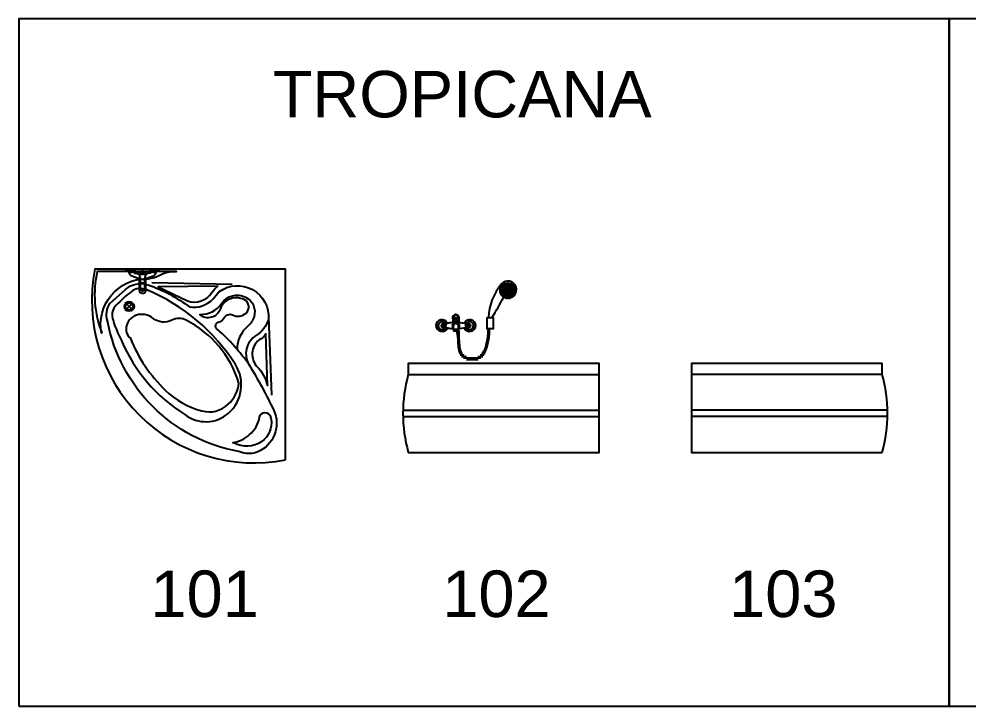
# Model space of a CAD drawing. Header units: inches. Extents: x 242965 to 445791, y 236206 to 423703.
# Drawn here: x 371226 to 377195, y 268246 to 272566 of the extents above; entities that cross this region are included whole.
import ezdxf

# ---------------------------------------------------------------- set-up
doc = ezdxf.new("R2010")
doc.units = ezdxf.units.IN
doc.header["$MEASUREMENT"] = 0
doc.layers.add('2', color=181, linetype='Continuous', lineweight=20)
doc.layers.add('HATCH', color=8, linetype='Continuous')
doc.layers.add('wc', color=144, linetype='Continuous')
doc.styles.add('Vni-Helve', font='')
doc.styles.get('Vni-Helve').set_extended_font_data('VNI-Helve')

# ---------------------------------------------------------------- blocks, each defined once
blk = doc.blocks.new('103')
at = {"layer": 'HATCH', "linetype": 'Continuous'}
blk.add_lwpolyline([(1200, 0), (1200, 0, 0.13519), (1200, 490), (1200, 490), (1200, 560), (0, 560), (0, 0)], format="xyb", close=True, dxfattribs=at)
at = {"layer": 'wc', "color": 7}
blk.add_lwpolyline([(1200, 0), (1200, 0, 0.13519), (1200, 490), (1200, 490), (1200, 560), (0, 560), (0, 0)], format="xyb", close=True, dxfattribs=at)
blk.add_lwpolyline([(1200, 490), (0, 490)], dxfattribs=at)
at = {"layer": 'wc', "color": 8}
for points in [[(1233.1, 265), (0, 265)], [(1233.1, 225), (0, 225)]]:
    blk.add_lwpolyline(points, dxfattribs=at)
at = {"layer": 'wc', "color": 7}
blk.add_lwpolyline([(1200, 0), (1200, 0)], close=True, dxfattribs=at)
blk = doc.blocks.new('102')
at = {"layer": 'HATCH', "linetype": 'Continuous'}
blk.add_lwpolyline([(-1200, 0), (0, 0), (0, 560), (-1200, 560), (-1200, 490), (-1200, 490, 0.13519), (-1200, 0)], format="xyb", close=True, dxfattribs=at)
at = {"layer": 'wc'}
for points in [[(-534.1, 987.4, 1.015899), (-613.4, 1059.3), (-613.4, 1059.3, 0.160828), (-696.3, 848.2)], [(-672.6, 848.2, 0.014288), (-599.6, 975.8)], [(-919.5, 840.5), (-919.5, 852.3, -0.469692), (-910.4, 859.8)], [(-914.2, 852), (-908.6, 861), (-908.6, 861, -0.25792), (-903.7, 863.7), (-903.7, 863.7), (-896.6, 863.7), (-896.6, 863.7, -0.250973), (-891.8, 861.1), (-891.8, 861.1), (-885, 851)], [(-912.1, 855.5), (-908.7, 864.5), (-908.7, 864.5, -0.314088), (-903.3, 868.3), (-903.3, 868.3), (-900, 868.3), (-896.7, 868.3), (-896.7, 868.3, -0.314088), (-891.3, 864.5), (-891.3, 864.5), (-887.9, 855.5)], [(-880.5, 840.5), (-880.5, 852.3, 0.469692), (-889.6, 859.8)], [(-967, 812.4, 2.945556), (-966.9, 782.6)], [(-919.5, 817.3), (-982.7, 810.8), (-982.7, 810.8, 0.699185), (-984, 784.5), (-984, 784.5), (-916.9, 777.3)], [(-881.3, 817.3), (-919.5, 817.3), (-981, 805.3), (-981, 805.3, 0.699185), (-981.8, 789.8), (-981.8, 789.8), (-919.5, 777.6)], [(-964.4, 808.3, 0.002708), (-964.6, 808.5)], [(-964.6, 786.4, 0.003512), (-964.4, 786.7)], [(-916.9, 792.9, 0.465793), (-923.6, 801.4), (-923.6, 801.4, -0.516536), (-876.8, 801.4), (-876.8, 801.4, 0.465793), (-883.5, 792.9)], [(-892.6, 830.2, 0.374433), (-900.4, 835.1), (-900.4, 835.1, 0.374433), (-908.2, 830.2)], [(-883.5, 777.2), (-819.1, 789.8), (-819.1, 789.8, 0.699185), (-819.9, 805.3), (-819.9, 805.3), (-881.3, 817.3), (-818.1, 810.8), (-818.1, 810.8, -0.699185), (-816.8, 784.5), (-816.8, 784.5), (-881.3, 777.6)], [(-835.9, 808.5, 0.001835), (-836, 808.3)], [(-836, 786.7, 0.002638), (-835.9, 786.5)], [(-833.5, 782.7, 2.955942), (-833.4, 812.4)]]:
    blk.add_lwpolyline(points, format="xyb", dxfattribs=at)
at = {"layer": 'wc', "color": 250}
for points in [[(-622, 1019.4), (-621.5, 1019.4)], [(-621.5, 1019.4), (-619.7, 1022.6)], [(-619.7, 1016.1), (-621.5, 1019.4)], [(-621.5, 1012.9), (-619.7, 1016.1)], [(-619.7, 1022.6), (-621.3, 1025.4)], [(-621, 1026.7), (-619.7, 1029.1)], [(-619.7, 1029.1), (-620.2, 1030.1)], [(-619.7, 1029.1), (-615.9, 1029.1)], [(-619.7, 1022.6), (-615.9, 1022.6)], [(-619.7, 1016.1), (-615.9, 1016.1)], [(-618.3, 1035.6), (-615.9, 1035.6)], [(-615.9, 1035.6), (-614, 1038.8)], [(-614, 1032.3), (-615.9, 1035.6)], [(-615.9, 1029.1), (-614, 1032.3)], [(-614, 1025.8), (-615.9, 1029.1)], [(-615.9, 1022.6), (-614, 1025.8)], [(-614, 1019.4), (-615.9, 1022.6)], [(-615.9, 1016.1), (-614, 1019.4)], [(-614, 1012.9), (-615.9, 1016.1)], [(-614, 1038.8), (-615.4, 1041.3)], [(-614, 1038.8), (-610.3, 1038.8)], [(-614, 1032.3), (-610.3, 1032.3)], [(-614, 1025.8), (-610.3, 1025.8)], [(-614, 1019.4), (-610.3, 1019.4)], [(-612.8, 1045.3), (-610.3, 1045.3)], [(-610.3, 1045.3), (-608.4, 1048.6)], [(-608.4, 1042.1), (-610.3, 1045.3)], [(-610.3, 1038.8), (-608.4, 1042.1)], [(-608.4, 1035.6), (-610.3, 1038.8)], [(-610.3, 1032.3), (-608.4, 1035.6)], [(-608.4, 1029.1), (-610.3, 1032.3)], [(-610.3, 1025.8), (-608.4, 1029.1)], [(-608.4, 1022.6), (-610.3, 1025.8)], [(-610.3, 1019.4), (-608.4, 1022.6)], [(-608.4, 1016.1), (-610.3, 1019.4)], [(-610.3, 1012.9), (-608.4, 1016.1)], [(-608.4, 1048.6), (-609.1, 1049.8)], [(-608.4, 1048.6), (-604.7, 1048.6)], [(-608.4, 1042.1), (-604.7, 1042.1)], [(-608.4, 1035.6), (-604.7, 1035.6)], [(-608.4, 1029.1), (-606.1, 1029.1)], [(-608.4, 1022.6), (-607.9, 1022.6)], [(-608.4, 1016.1), (-608.4, 1016.1)], [(-608.3, 1018.7), (-606.5, 1018.7)], [(-607.3, 1025.2), (-606.5, 1025.2)], [(-606.5, 1025.2), (-604.6, 1028.5)], [(-604.6, 1022), (-606.5, 1025.2)], [(-606.5, 1018.7), (-604.6, 1022)], [(-604.6, 1015.5), (-606.5, 1018.7)], [(-606.5, 1012.2), (-604.6, 1015.5)], [(-604.6, 1028.5), (-605.7, 1030.2)], [(-604.7, 1048.6), (-602.8, 1051.8)], [(-602.8, 1045.3), (-604.7, 1048.6)], [(-604.7, 1042.1), (-602.8, 1045.3)], [(-602.8, 1038.8), (-604.7, 1042.1)], [(-604.7, 1035.6), (-602.8, 1038.8)], [(-603.8, 1034.1), (-604.7, 1035.6)], [(-604.6, 1028.5), (-600.9, 1028.5)], [(-604.6, 1022), (-600.9, 1022)], [(-604.6, 1015.5), (-600.9, 1015.5)], [(-602.8, 1051.8), (-604.3, 1054.4)], [(-603.2, 1035), (-600.9, 1035)], [(-602.8, 1051.8), (-599, 1051.8)], [(-602.8, 1045.3), (-599, 1045.3)], [(-602.8, 1038.8), (-600.5, 1038.8)], [(-600.9, 1035), (-599, 1038.2)], [(-599, 1031.7), (-600.9, 1035)], [(-600.9, 1028.5), (-599, 1031.7)], [(-599, 1025.2), (-600.9, 1028.5)], [(-600.9, 1022), (-599, 1025.2)], [(-599, 1018.7), (-600.9, 1022)], [(-600.9, 1015.5), (-599, 1018.7)], [(-599, 1012.2), (-600.9, 1015.5)], [(-599, 1038.2), (-599.8, 1039.6)], [(-597.2, 1055.1), (-599, 1058.2)], [(-599, 1051.8), (-597.2, 1055.1)], [(-597.2, 1048.6), (-599, 1051.8)], [(-599, 1045.3), (-597.2, 1048.6)], [(-597.3, 1042.3), (-599, 1045.3)], [(-599, 1038.2), (-595.3, 1038.2)], [(-599, 1031.7), (-595.3, 1031.7)], [(-599, 1025.2), (-595.3, 1025.2)], [(-599, 1018.7), (-595.3, 1018.7)], [(-597.2, 1055.1), (-593.4, 1055.1)], [(-597.2, 1048.6), (-593.4, 1048.6)], [(-595.3, 1038.2), (-593.4, 1041.5)], [(-593.4, 1035), (-595.3, 1038.2)], [(-595.3, 1031.7), (-593.4, 1035)], [(-593.4, 1028.5), (-595.3, 1031.7)], [(-595.3, 1025.2), (-593.4, 1028.5)], [(-593.4, 1022), (-595.3, 1025.2)], [(-595.3, 1018.7), (-593.4, 1022)], [(-593.4, 1015.5), (-595.3, 1018.7)], [(-595.3, 1012.2), (-593.4, 1015.5)], [(-593.4, 1041.5), (-595, 1044.3)], [(-593.4, 1055.1), (-591.5, 1058.3)], [(-591.5, 1051.8), (-593.4, 1055.1)], [(-593.4, 1048.6), (-591.5, 1051.8)], [(-592.1, 1046.3), (-593.4, 1048.6)], [(-593.4, 1041.5), (-589.6, 1041.5)], [(-593.4, 1035), (-589.6, 1035)], [(-593.4, 1028.5), (-589.6, 1028.5)], [(-593.4, 1022), (-589.6, 1022)], [(-593.4, 1015.5), (-589.6, 1015.5)], [(-591.5, 1058.3), (-593.2, 1061.2)], [(-591.5, 1058.3), (-587.8, 1058.3)], [(-591.5, 1051.8), (-587.8, 1051.8)], [(-589.6, 1041.5), (-587.8, 1044.7)], [(-587.8, 1038.2), (-589.6, 1041.5)], [(-589.6, 1035), (-587.8, 1038.2)], [(-587.8, 1031.7), (-589.6, 1035)], [(-589.6, 1028.5), (-587.8, 1031.7)], [(-587.8, 1025.2), (-589.6, 1028.5)], [(-589.6, 1022), (-587.8, 1025.2)], [(-587.8, 1018.7), (-589.6, 1022)], [(-589.6, 1015.5), (-587.8, 1018.7)], [(-587.8, 1012.2), (-589.6, 1015.5)], [(-587.8, 1044.7), (-589.5, 1047.8)], [(-587.8, 1058.3), (-585.9, 1061.6)], [(-585.9, 1055.1), (-587.8, 1058.3)], [(-587.8, 1051.8), (-585.9, 1055.1)], [(-586.3, 1049.3), (-587.8, 1051.8)], [(-587.8, 1044.7), (-584, 1044.7)], [(-587.8, 1038.2), (-584, 1038.2)], [(-587.8, 1031.7), (-584, 1031.7)], [(-587.8, 1025.2), (-584, 1025.2)], [(-587.8, 1018.7), (-584, 1018.7)], [(-585.9, 1061.6), (-587, 1063.5)], [(-585.9, 1061.6), (-582.2, 1061.6)], [(-585.9, 1055.1), (-582.2, 1055.1)], [(-584, 1044.7), (-582.1, 1048)], [(-582.1, 1041.5), (-584, 1044.7)], [(-584, 1038.2), (-582.1, 1041.5)], [(-582.1, 1035), (-584, 1038.2)], [(-584, 1031.7), (-582.1, 1035)], [(-582.1, 1028.5), (-584, 1031.7)], [(-584, 1025.2), (-582.1, 1028.5)], [(-582.1, 1022), (-584, 1025.2)], [(-584, 1018.7), (-582.1, 1022)], [(-582.1, 1015.5), (-584, 1018.7)], [(-584, 1012.2), (-582.1, 1015.5)], [(-582.1, 1048), (-583.5, 1050.3)], [(-582.2, 1061.6), (-580.3, 1064.8)], [(-580.3, 1058.3), (-582.2, 1061.6)], [(-582.2, 1055.1), (-580.3, 1058.3)], [(-580.3, 1051.8), (-582.2, 1055.1)], [(-582.1, 1048), (-578.4, 1048)], [(-582.1, 1041.5), (-578.4, 1041.5)], [(-582.1, 1035), (-578.4, 1035)], [(-582.1, 1028.5), (-578.4, 1028.5)], [(-582.1, 1022), (-578.4, 1022)], [(-582.1, 1015.5), (-578.4, 1015.5)], [(-580.8, 1050.9), (-580.3, 1051.8)], [(-580.3, 1064.8), (-580.4, 1064.9)], [(-580.3, 1064.8), (-576.5, 1064.8)], [(-580.3, 1058.3), (-576.5, 1058.3)], [(-580.3, 1051.8), (-576.5, 1051.8)], [(-578.4, 1048), (-576.5, 1051.2)], [(-576.5, 1044.7), (-578.4, 1048)], [(-578.4, 1041.5), (-576.5, 1044.7)], [(-576.5, 1038.2), (-578.4, 1041.5)], [(-578.4, 1035), (-576.5, 1038.2)], [(-576.5, 1031.7), (-578.4, 1035)], [(-578.4, 1028.5), (-576.5, 1031.7)], [(-576.5, 1025.2), (-578.4, 1028.5)], [(-578.4, 1022), (-576.5, 1025.2)], [(-576.5, 1018.7), (-578.4, 1022)], [(-578.4, 1015.5), (-576.5, 1018.7)], [(-576.5, 1012.2), (-578.4, 1015.5)], [(-576.5, 1051.2), (-576.7, 1051.6)], [(-576.5, 1064.8), (-576.2, 1065.4)], [(-574.7, 1061.6), (-576.5, 1064.8)], [(-576.5, 1058.3), (-574.7, 1061.6)], [(-574.7, 1055.1), (-576.5, 1058.3)], [(-576.5, 1051.8), (-574.7, 1055.1)], [(-576.4, 1051.6), (-576.5, 1051.8)], [(-576.5, 1051.2), (-572.8, 1051.2)], [(-576.5, 1044.7), (-572.8, 1044.7)], [(-576.5, 1038.2), (-572.8, 1038.2)], [(-576.5, 1031.7), (-572.8, 1031.7)], [(-576.5, 1025.2), (-572.8, 1025.2)], [(-576.5, 1018.7), (-572.8, 1018.7)], [(-574.7, 1061.6), (-570.9, 1061.6)], [(-574.7, 1055.1), (-570.9, 1055.1)], [(-572.8, 1051.2), (-572.5, 1051.7)], [(-570.9, 1048), (-572.8, 1051.2)], [(-572.8, 1044.7), (-570.9, 1048)], [(-570.9, 1041.5), (-572.8, 1044.7)], [(-572.8, 1038.2), (-570.9, 1041.5)], [(-570.9, 1035), (-572.8, 1038.2)], [(-572.8, 1031.7), (-570.9, 1035)], [(-570.9, 1028.5), (-572.8, 1031.7)], [(-572.8, 1025.2), (-570.9, 1028.5)], [(-570.9, 1022), (-572.8, 1025.2)], [(-572.8, 1018.7), (-570.9, 1022)], [(-570.9, 1015.5), (-572.8, 1018.7)], [(-572.8, 1012.2), (-570.9, 1015.5)], [(-570.9, 1061.6), (-569, 1064.8)], [(-569, 1058.3), (-570.9, 1061.6)], [(-570.9, 1055.1), (-569, 1058.3)], [(-569, 1051.8), (-570.9, 1055.1)], [(-570.9, 1048), (-567.1, 1048)], [(-570.9, 1041.5), (-567.1, 1041.5)], [(-570.9, 1035), (-567.1, 1035)], [(-570.9, 1028.5), (-567.1, 1028.5)], [(-570.9, 1022), (-567.1, 1022)], [(-570.9, 1015.5), (-567.1, 1015.5)], [(-569, 1064.8), (-569.3, 1065.3)], [(-569.2, 1051.5), (-569, 1051.8)], [(-569, 1064.8), (-565.7, 1064.8)], [(-569, 1058.3), (-565.3, 1058.3)], [(-569, 1051.8), (-565.3, 1051.8)], [(-567.1, 1048), (-565.5, 1050.8)], [(-565.3, 1044.7), (-567.1, 1048)], [(-567.1, 1041.5), (-565.3, 1044.7)], [(-565.3, 1038.2), (-567.1, 1041.5)], [(-567.1, 1035), (-565.3, 1038.2)], [(-565.3, 1031.7), (-567.1, 1035)], [(-567.1, 1028.5), (-565.3, 1031.7)], [(-565.3, 1025.2), (-567.1, 1028.5)], [(-567.1, 1022), (-565.3, 1025.2)], [(-565.3, 1018.7), (-567.1, 1022)], [(-567.1, 1015.5), (-565.3, 1018.7)], [(-565.3, 1012.2), (-567.1, 1015.5)], [(-565.3, 1058.3), (-563.4, 1061.6)], [(-563.4, 1055.1), (-565.3, 1058.3)], [(-565.3, 1051.8), (-563.4, 1055.1)], [(-564.6, 1050.6), (-565.3, 1051.8)], [(-565.3, 1044.7), (-561.5, 1044.7)], [(-565.3, 1038.2), (-561.5, 1038.2)], [(-565.3, 1031.7), (-561.5, 1031.7)], [(-565.3, 1025.2), (-561.5, 1025.2)], [(-565.3, 1018.7), (-561.5, 1018.7)], [(-563.4, 1061.6), (-565.2, 1064.7)], [(-563.4, 1061.6), (-559.7, 1061.6)], [(-563.4, 1055.1), (-559.7, 1055.1)], [(-561.5, 1044.7), (-559.6, 1048)], [(-559.6, 1041.5), (-561.5, 1044.7)], [(-561.5, 1038.2), (-559.6, 1041.5)], [(-559.6, 1035), (-561.5, 1038.2)], [(-561.5, 1031.7), (-559.6, 1035)], [(-559.6, 1028.5), (-561.5, 1031.7)], [(-561.5, 1025.2), (-559.6, 1028.5)], [(-559.6, 1022), (-561.5, 1025.2)], [(-561.5, 1018.7), (-559.6, 1022)], [(-559.6, 1015.5), (-561.5, 1018.7)], [(-561.5, 1012.2), (-559.6, 1015.5)], [(-559.6, 1048), (-560.4, 1049.2)], [(-559.7, 1061.6), (-558.7, 1063.2)], [(-557.8, 1058.3), (-559.7, 1061.6)], [(-559.7, 1055.1), (-557.8, 1058.3)], [(-557.8, 1051.8), (-559.7, 1055.1)], [(-559.6, 1048), (-557.6, 1048)], [(-559.6, 1041.5), (-555.9, 1041.5)], [(-559.6, 1035), (-555.9, 1035)], [(-559.6, 1028.5), (-555.9, 1028.5)], [(-559.6, 1022), (-555.9, 1022)], [(-559.6, 1015.5), (-555.9, 1015.5)], [(-559.5, 1048.8), (-557.8, 1051.8)], [(-557.8, 1058.3), (-554, 1058.3)], [(-557.8, 1051.8), (-554, 1051.8)], [(-555.9, 1041.5), (-554, 1044.7)], [(-554, 1038.2), (-555.9, 1041.5)], [(-555.9, 1035), (-554, 1038.2)], [(-554, 1031.7), (-555.9, 1035)], [(-555.9, 1028.5), (-554, 1031.7)], [(-554, 1025.2), (-555.9, 1028.5)], [(-555.9, 1022), (-554, 1025.2)], [(-554, 1018.7), (-555.9, 1022)], [(-555.9, 1015.5), (-554, 1018.7)], [(-554, 1012.2), (-555.9, 1015.5)], [(-554, 1044.7), (-555.1, 1046.5)], [(-554, 1058.3), (-552.6, 1060.8)], [(-552.2, 1055.1), (-554, 1058.3)], [(-554, 1051.8), (-552.2, 1055.1)], [(-552.2, 1048.6), (-554, 1051.8)], [(-554, 1044.7), (-552.4, 1044.7)], [(-554, 1038.2), (-550.3, 1038.2)], [(-554, 1031.7), (-550.3, 1031.7)], [(-554, 1025.2), (-550.3, 1025.2)], [(-554, 1018.7), (-550.3, 1018.7)], [(-553.8, 1045.7), (-552.2, 1048.6)], [(-552.2, 1055.1), (-548.4, 1055.1)], [(-552.2, 1048.6), (-548.4, 1048.6)], [(-550.3, 1038.2), (-548.5, 1041.3)], [(-548.4, 1035), (-550.3, 1038.2)], [(-550.3, 1031.7), (-548.4, 1035)], [(-548.4, 1028.5), (-550.3, 1031.7)], [(-550.3, 1025.2), (-548.4, 1028.5)], [(-548.4, 1022), (-550.3, 1025.2)], [(-550.3, 1018.7), (-548.4, 1022)], [(-548.4, 1015.5), (-550.3, 1018.7)], [(-550.3, 1012.2), (-548.4, 1015.5)], [(-549.3, 1042.1), (-548.4, 1042.1)], [(-548.4, 1055.1), (-546.9, 1057.6)], [(-546.5, 1051.8), (-548.4, 1055.1)], [(-548.4, 1048.6), (-546.5, 1051.8)], [(-546.5, 1045.3), (-548.4, 1048.6)], [(-548.4, 1042.1), (-546.5, 1045.3)], [(-547, 1039.7), (-548.4, 1042.1)], [(-548.4, 1035), (-544.6, 1035)], [(-548.4, 1028.5), (-544.6, 1028.5)], [(-548.4, 1022), (-544.6, 1022)], [(-548.4, 1015.5), (-544.6, 1015.5)], [(-546.5, 1051.8), (-542.8, 1051.8)], [(-546.5, 1045.3), (-542.8, 1045.3)], [(-546.3, 1038.8), (-542.8, 1038.8)], [(-544.6, 1035), (-544.1, 1035.9)], [(-542.8, 1031.7), (-544.6, 1035)], [(-544.6, 1028.5), (-542.8, 1031.7)], [(-542.8, 1025.2), (-544.6, 1028.5)], [(-544.6, 1022), (-542.8, 1025.2)], [(-542.8, 1018.7), (-544.6, 1022)], [(-544.6, 1015.5), (-542.8, 1018.7)], [(-542.8, 1012.2), (-544.6, 1015.5)], [(-542.8, 1051.8), (-541.7, 1053.7)], [(-540.9, 1048.6), (-542.8, 1051.8)], [(-542.8, 1045.3), (-540.9, 1048.6)], [(-540.9, 1042.1), (-542.8, 1045.3)], [(-542.8, 1038.8), (-540.9, 1042.1)], [(-540.9, 1035.6), (-542.8, 1038.8)], [(-542.8, 1031.7), (-541.8, 1031.7)], [(-542.8, 1025.2), (-539.5, 1025.2)], [(-542.8, 1018.7), (-539, 1018.7)], [(-542.4, 1033), (-540.9, 1035.6)], [(-540.9, 1048.6), (-537.2, 1048.6)], [(-540.9, 1042.1), (-537.2, 1042.1)], [(-540.9, 1035.6), (-537.2, 1035.6)], [(-540.7, 1029.1), (-537.2, 1029.1)], [(-539, 1018.7), (-538.6, 1019.5)], [(-538.5, 1017.8), (-539, 1018.7)], [(-538.9, 1022.6), (-537.2, 1022.6)], [(-538.5, 1016.1), (-537.2, 1016.1)], [(-537.2, 1048.6), (-536.9, 1049)], [(-535.3, 1045.3), (-537.2, 1048.6)], [(-537.2, 1042.1), (-535.3, 1045.3)], [(-535.3, 1038.8), (-537.2, 1042.1)], [(-537.2, 1035.6), (-535.3, 1038.8)], [(-535.3, 1032.3), (-537.2, 1035.6)], [(-537.2, 1029.1), (-535.3, 1032.3)], [(-535.3, 1025.8), (-537.2, 1029.1)], [(-537.2, 1022.6), (-535.3, 1025.8)], [(-535.3, 1019.4), (-537.2, 1022.6)], [(-537.2, 1016.1), (-535.3, 1019.4)], [(-535.3, 1012.9), (-537.2, 1016.1)], [(-535.3, 1045.3), (-534, 1045.3)], [(-535.3, 1038.8), (-531.5, 1038.8)], [(-535.3, 1032.3), (-531.5, 1032.3)], [(-535.3, 1025.8), (-531.5, 1025.8)], [(-535.3, 1019.4), (-531.5, 1019.4)], [(-531.5, 1038.8), (-530.8, 1040.2)], [(-529.7, 1035.6), (-531.5, 1038.8)], [(-531.5, 1032.3), (-529.7, 1035.6)], [(-529.7, 1029.1), (-531.5, 1032.3)], [(-531.5, 1025.8), (-529.7, 1029.1)], [(-529.7, 1022.6), (-531.5, 1025.8)], [(-531.5, 1019.4), (-529.7, 1022.6)], [(-529.7, 1016.1), (-531.5, 1019.4)], [(-531.5, 1012.9), (-529.7, 1016.1)], [(-529.7, 1035.6), (-528.5, 1035.6)], [(-529.7, 1029.1), (-526.3, 1029.1)], [(-529.7, 1022.6), (-525.9, 1022.6)], [(-529.7, 1016.1), (-525.9, 1016.1)], [(-525.9, 1022.6), (-525.3, 1023.7)], [(-524.9, 1020.9), (-525.9, 1022.6)], [(-525.9, 1016.1), (-524.8, 1018.1)], [(-524.8, 1014.2), (-525.9, 1016.1)], [(-621.9, 1012.9), (-621.5, 1012.9)], [(-619.7, 1009.6), (-621.5, 1012.9)], [(-621.1, 1007.1), (-619.7, 1009.6)], [(-619.7, 1003.1), (-620.5, 1004.6)], [(-620, 1002.6), (-619.7, 1003.1)], [(-619.7, 1009.6), (-615.9, 1009.6)], [(-619.7, 1003.1), (-615.9, 1003.1)], [(-617.7, 996.6), (-615.9, 996.6)], [(-615.9, 1009.6), (-614, 1012.9)], [(-614, 1006.4), (-615.9, 1009.6)], [(-615.9, 1003.1), (-614, 1006.4)], [(-614, 999.9), (-615.9, 1003.1)], [(-615.9, 996.6), (-614, 999.9)], [(-614, 993.4), (-615.9, 996.6)], [(-615.1, 991.6), (-614, 993.4)], [(-614, 1012.9), (-610.3, 1012.9)], [(-614, 1006.4), (-610.3, 1006.4)], [(-614, 999.9), (-610.3, 999.9)], [(-614, 993.4), (-610.3, 993.4)], [(-611.8, 986.9), (-610.3, 986.9)], [(-608.4, 1009.6), (-610.3, 1012.9)], [(-610.3, 1006.4), (-608.4, 1009.6)], [(-608.4, 1003.1), (-610.3, 1006.4)], [(-610.3, 999.9), (-608.4, 1003.1)], [(-608.4, 996.6), (-610.3, 999.9)], [(-610.3, 993.4), (-608.4, 996.6)], [(-608.4, 990.1), (-610.3, 993.4)], [(-610.3, 986.9), (-608.4, 990.1)], [(-608.4, 983.6), (-610.3, 986.9)], [(-608.6, 983.2), (-608.4, 983.6)], [(-608.4, 1009.6), (-607.6, 1009.6)], [(-608.4, 1003.1), (-605.6, 1003.1)], [(-608.4, 996.6), (-604.7, 996.6)], [(-608.4, 990.1), (-604.7, 990.1)], [(-608.4, 983.6), (-604.7, 983.6)], [(-608.1, 1012.2), (-606.5, 1012.2)], [(-606.6, 1005.8), (-606.5, 1005.8)], [(-604.6, 1009), (-606.5, 1012.2)], [(-606.5, 1005.8), (-604.6, 1009)], [(-604.6, 1002.5), (-606.5, 1005.8)], [(-605, 1001.9), (-604.6, 1002.5)], [(-604.7, 996.6), (-603.4, 998.8)], [(-602.8, 993.4), (-604.7, 996.6)], [(-604.7, 990.1), (-602.8, 993.4)], [(-602.8, 986.9), (-604.7, 990.1)], [(-604.7, 983.6), (-602.8, 986.9)], [(-602.8, 980.4), (-604.7, 983.6)], [(-604.6, 1009), (-600.9, 1009)], [(-604.6, 1002.5), (-600.9, 1002.5)], [(-603.7, 978.7), (-602.8, 980.4)], [(-602.8, 993.4), (-599.4, 993.4)], [(-602.8, 986.9), (-599, 986.9)], [(-602.8, 980.4), (-599, 980.4)], [(-601.5, 996), (-600.9, 996)], [(-600.9, 1009), (-599, 1012.2)], [(-599, 1005.8), (-600.9, 1009)], [(-600.9, 1002.5), (-599, 1005.8)], [(-599, 999.3), (-600.9, 1002.5)], [(-600.9, 996), (-599, 999.3)], [(-599.4, 993.4), (-600.9, 996)], [(-599, 1012.2), (-595.3, 1012.2)], [(-599, 1005.8), (-595.3, 1005.8)], [(-599, 999.3), (-595.3, 999.3)], [(-599, 986.9), (-597.2, 990.1)], [(-597.2, 983.6), (-599, 986.9)], [(-599, 980.4), (-597.2, 983.6)], [(-597.2, 977.1), (-599, 980.4)], [(-598.8, 992.8), (-595.3, 992.8)], [(-597.2, 990.1), (-598.5, 992.4)], [(-598.4, 975), (-597.2, 977.1)], [(-597.2, 990.1), (-596, 990.1)], [(-597.2, 983.6), (-593.4, 983.6)], [(-597.2, 977.1), (-593.4, 977.1)], [(-593.4, 1009), (-595.3, 1012.2)], [(-595.3, 1005.8), (-593.4, 1009)], [(-593.4, 1002.5), (-595.3, 1005.8)], [(-595.3, 999.3), (-593.4, 1002.5)], [(-593.4, 996), (-595.3, 999.3)], [(-595.3, 992.8), (-593.4, 996)], [(-593.4, 989.5), (-595.3, 992.8)], [(-594, 988.5), (-593.4, 989.5)], [(-593.4, 1009), (-589.6, 1009)], [(-593.4, 1002.5), (-589.6, 1002.5)], [(-593.4, 996), (-589.6, 996)], [(-593.4, 989.5), (-589.6, 989.5)], [(-593.4, 983.6), (-591.5, 986.9)], [(-591.5, 980.4), (-593.4, 983.6)], [(-593.4, 977.1), (-591.5, 980.4)], [(-591.5, 973.9), (-593.4, 977.1)], [(-592.6, 972.1), (-591.5, 973.9)], [(-591.5, 986.9), (-591.5, 986.9)], [(-591.5, 986.9), (-591.5, 986.9)], [(-591.5, 980.4), (-587.8, 980.4)], [(-591.5, 973.9), (-587.8, 973.9)], [(-589.6, 1009), (-587.8, 1012.2)], [(-587.8, 1005.8), (-589.6, 1009)], [(-589.6, 1002.5), (-587.8, 1005.8)], [(-587.8, 999.3), (-589.6, 1002.5)], [(-589.6, 996), (-587.8, 999.3)], [(-587.8, 992.8), (-589.6, 996)], [(-589.6, 989.5), (-587.8, 992.8)], [(-587.8, 986.3), (-589.6, 989.5)], [(-588.4, 985.2), (-587.8, 986.3)], [(-587.8, 1012.2), (-584, 1012.2)], [(-587.8, 1005.8), (-584, 1005.8)], [(-587.8, 999.3), (-584, 999.3)], [(-587.8, 992.8), (-584, 992.8)], [(-587.8, 986.3), (-584, 986.3)], [(-587.8, 980.4), (-585.9, 983.6)], [(-585.9, 977.1), (-587.8, 980.4)], [(-587.8, 973.9), (-585.9, 977.1)], [(-585.9, 970.6), (-587.8, 973.9)], [(-585.9, 983.6), (-586.3, 984.3)], [(-586.3, 969.9), (-585.9, 970.6)], [(-585.9, 983.6), (-584.5, 983.6)], [(-585.9, 977.1), (-582.2, 977.1)], [(-585.9, 970.6), (-582.2, 970.6)], [(-582.1, 1009), (-584, 1012.2)], [(-584, 1005.8), (-582.1, 1009)], [(-582.1, 1002.5), (-584, 1005.8)], [(-584, 999.3), (-582.1, 1002.5)], [(-582.1, 996), (-584, 999.3)], [(-584, 992.8), (-582.1, 996)], [(-582.1, 989.5), (-584, 992.8)], [(-584, 986.3), (-582.1, 989.5)], [(-582.1, 983), (-584, 986.3)], [(-582.2, 982.9), (-582.1, 983)], [(-582.2, 977.1), (-580.3, 980.4)], [(-580.3, 973.9), (-582.2, 977.1)], [(-582.2, 970.6), (-580.3, 973.9)], [(-581.1, 968.7), (-582.2, 970.6)], [(-582.1, 1009), (-578.4, 1009)], [(-582.1, 1002.5), (-578.4, 1002.5)], [(-582.1, 996), (-578.4, 996)], [(-582.1, 989.5), (-578.4, 989.5)], [(-582.1, 983), (-578.4, 983)], [(-580.3, 980.4), (-581.7, 982.8)], [(-580.3, 980.4), (-576.5, 980.4)], [(-580.3, 973.9), (-576.5, 973.9)], [(-578.4, 1009), (-576.5, 1012.2)], [(-576.5, 1005.8), (-578.4, 1009)], [(-578.4, 1002.5), (-576.5, 1005.8)], [(-576.5, 999.3), (-578.4, 1002.5)], [(-578.4, 996), (-576.5, 999.3)], [(-576.5, 992.8), (-578.4, 996)], [(-578.4, 989.5), (-576.5, 992.8)], [(-576.5, 986.3), (-578.4, 989.5)], [(-578.4, 983), (-576.5, 986.3)], [(-577.9, 982.1), (-578.4, 983)], [(-576.5, 1012.2), (-572.8, 1012.2)], [(-576.5, 1005.8), (-572.8, 1005.8)], [(-576.5, 999.3), (-572.8, 999.3)], [(-576.5, 992.8), (-572.8, 992.8)], [(-576.5, 986.3), (-572.8, 986.3)], [(-576.5, 980.4), (-575.7, 981.9)], [(-574.7, 977.1), (-576.5, 980.4)], [(-576.5, 973.9), (-574.7, 977.1)], [(-574.7, 970.6), (-576.5, 973.9)], [(-576.1, 968.2), (-574.7, 970.6)], [(-574.7, 977.1), (-570.9, 977.1)], [(-574.7, 970.6), (-570.9, 970.6)], [(-570.9, 1009), (-572.8, 1012.2)], [(-572.8, 1005.8), (-570.9, 1009)], [(-570.9, 1002.5), (-572.8, 1005.8)], [(-572.8, 999.3), (-570.9, 1002.5)], [(-570.9, 996), (-572.8, 999.3)], [(-572.8, 992.8), (-570.9, 996)], [(-570.9, 989.5), (-572.8, 992.8)], [(-572.8, 986.3), (-570.9, 989.5)], [(-570.9, 983), (-572.8, 986.3)], [(-571.6, 981.9), (-570.9, 983)], [(-570.9, 1009), (-567.1, 1009)], [(-570.9, 1002.5), (-567.1, 1002.5)], [(-570.9, 996), (-567.1, 996)], [(-570.9, 989.5), (-567.1, 989.5)], [(-570.9, 983), (-567.1, 983)], [(-570.9, 977.1), (-569, 980.4)], [(-569, 973.9), (-570.9, 977.1)], [(-570.9, 970.6), (-569, 973.9)], [(-569.5, 968.3), (-570.9, 970.6)], [(-569, 980.4), (-570, 982)], [(-569, 980.4), (-565.3, 980.4)], [(-569, 973.9), (-565.3, 973.9)], [(-567.1, 1009), (-565.3, 1012.2)], [(-565.3, 1005.8), (-567.1, 1009)], [(-567.1, 1002.5), (-565.3, 1005.8)], [(-565.3, 999.3), (-567.1, 1002.5)], [(-567.1, 996), (-565.3, 999.3)], [(-565.3, 992.8), (-567.1, 996)], [(-567.1, 989.5), (-565.3, 992.8)], [(-565.3, 986.3), (-567.1, 989.5)], [(-567.1, 983), (-565.3, 986.3)], [(-566.8, 982.5), (-567.1, 983)], [(-565.3, 1012.2), (-561.5, 1012.2)], [(-565.3, 1005.8), (-561.5, 1005.8)], [(-565.3, 999.3), (-561.5, 999.3)], [(-565.3, 992.8), (-561.5, 992.8)], [(-565.3, 986.3), (-561.5, 986.3)], [(-565.3, 980.4), (-563.6, 983.2)], [(-563.4, 977.1), (-565.3, 980.4)], [(-565.3, 973.9), (-563.4, 977.1)], [(-563.4, 970.6), (-565.3, 973.9)], [(-564.4, 969), (-563.4, 970.6)], [(-563.4, 977.1), (-559.7, 977.1)], [(-563.4, 970.6), (-559.7, 970.6)], [(-562.3, 983.6), (-559.7, 983.6)], [(-559.6, 1009), (-561.5, 1012.2)], [(-561.5, 1005.8), (-559.6, 1009)], [(-559.6, 1002.5), (-561.5, 1005.8)], [(-561.5, 999.3), (-559.6, 1002.5)], [(-559.6, 996), (-561.5, 999.3)], [(-561.5, 992.8), (-559.6, 996)], [(-559.6, 989.5), (-561.5, 992.8)], [(-561.5, 986.3), (-559.6, 989.5)], [(-560.4, 984.3), (-561.5, 986.3)], [(-559.7, 983.6), (-558.9, 985)], [(-557.8, 980.4), (-559.7, 983.6)], [(-559.7, 977.1), (-557.8, 980.4)], [(-557.8, 973.9), (-559.7, 977.1)], [(-559.7, 970.6), (-557.8, 973.9)], [(-559.4, 970.2), (-559.7, 970.6)], [(-559.6, 1009), (-555.9, 1009)], [(-559.6, 1002.5), (-555.9, 1002.5)], [(-559.6, 996), (-555.9, 996)], [(-559.6, 989.5), (-555.9, 989.5)], [(-557.8, 980.4), (-554, 980.4)], [(-557.8, 973.9), (-554, 973.9)], [(-555.9, 1009), (-554, 1012.2)], [(-554, 1005.8), (-555.9, 1009)], [(-555.9, 1002.5), (-554, 1005.8)], [(-554, 999.3), (-555.9, 1002.5)], [(-555.9, 996), (-554, 999.3)], [(-554, 992.8), (-555.9, 996)], [(-555.9, 989.5), (-554, 992.8)], [(-554.6, 987.3), (-555.9, 989.5)], [(-555.3, 986.9), (-554, 986.9)], [(-554, 1012.2), (-550.3, 1012.2)], [(-554, 1005.8), (-550.3, 1005.8)], [(-554, 999.3), (-550.3, 999.3)], [(-554, 992.8), (-550.3, 992.8)], [(-554, 986.9), (-553.3, 988.2)], [(-552.2, 983.6), (-554, 986.9)], [(-554, 980.4), (-552.2, 983.6)], [(-552.2, 977.1), (-554, 980.4)], [(-554, 973.9), (-552.2, 977.1)], [(-553.2, 972.5), (-554, 973.9)], [(-552.2, 983.6), (-548.4, 983.6)], [(-552.2, 977.1), (-548.4, 977.1)], [(-550.8, 990.1), (-548.4, 990.1)], [(-548.4, 1009), (-550.3, 1012.2)], [(-550.3, 1005.8), (-548.4, 1009)], [(-548.4, 1002.5), (-550.3, 1005.8)], [(-550.3, 999.3), (-548.4, 1002.5)], [(-548.4, 996), (-550.3, 999.3)], [(-550.3, 992.8), (-548.4, 996)], [(-549.4, 991.3), (-550.3, 992.8)], [(-548.4, 1009), (-544.6, 1009)], [(-548.4, 1002.5), (-544.6, 1002.5)], [(-548.4, 996), (-545.3, 996)], [(-548.4, 990.1), (-546.5, 993.4)], [(-546.5, 986.9), (-548.4, 990.1)], [(-548.4, 983.6), (-546.5, 986.9)], [(-546.5, 980.4), (-548.4, 983.6)], [(-548.4, 977.1), (-546.5, 980.4)], [(-547.5, 975.6), (-548.4, 977.1)], [(-546.5, 993.4), (-546.9, 994)], [(-546.5, 993.4), (-542.8, 993.4)], [(-546.5, 986.9), (-542.8, 986.9)], [(-546.5, 980.4), (-542.8, 980.4)], [(-544.6, 1009), (-542.8, 1012.2)], [(-542.8, 1005.8), (-544.6, 1009)], [(-544.6, 1002.5), (-542.8, 1005.8)], [(-543, 999.6), (-544.6, 1002.5)], [(-542.8, 1012.2), (-539, 1012.2)], [(-542.8, 1005.8), (-540.2, 1005.8)], [(-542.8, 999.9), (-540.9, 1003.1)], [(-540.9, 996.6), (-542.8, 999.9)], [(-542.8, 999.9), (-542.8, 999.9)], [(-542.8, 993.4), (-540.9, 996.6)], [(-540.9, 990.1), (-542.8, 993.4)], [(-542.8, 986.9), (-540.9, 990.1)], [(-540.9, 983.6), (-542.8, 986.9)], [(-542.8, 980.4), (-540.9, 983.6)], [(-542.2, 979.4), (-542.8, 980.4)], [(-540.9, 1003.1), (-541.1, 1003.4)], [(-540.9, 1003.1), (-537.2, 1003.1)], [(-540.9, 996.6), (-537.2, 996.6)], [(-540.9, 990.1), (-537.2, 990.1)], [(-540.9, 983.6), (-537.8, 983.6)], [(-539.2, 1009.6), (-537.2, 1009.6)], [(-539, 1012.2), (-538.7, 1012.8)], [(-538.8, 1011.9), (-539, 1012.2)], [(-537.2, 1009.6), (-535.3, 1012.9)], [(-535.3, 1006.4), (-537.2, 1009.6)], [(-537.2, 1003.1), (-535.3, 1006.4)], [(-535.3, 999.9), (-537.2, 1003.1)], [(-537.2, 996.6), (-535.3, 999.9)], [(-535.3, 993.4), (-537.2, 996.6)], [(-537.2, 990.1), (-535.3, 993.4)], [(-535.3, 986.9), (-537.2, 990.1)], [(-535.9, 985.7), (-535.3, 986.9)], [(-535.3, 1012.9), (-531.5, 1012.9)], [(-535.3, 1006.4), (-531.5, 1006.4)], [(-535.3, 999.9), (-531.5, 999.9)], [(-535.3, 993.4), (-531.5, 993.4)], [(-535.3, 986.9), (-535, 986.9)], [(-529.7, 1009.6), (-531.5, 1012.9)], [(-531.5, 1006.4), (-529.7, 1009.6)], [(-529.7, 1003.1), (-531.5, 1006.4)], [(-531.5, 999.9), (-529.7, 1003.1)], [(-529.7, 996.6), (-531.5, 999.9)], [(-531.5, 993.4), (-529.7, 996.6)], [(-531.1, 992.7), (-531.5, 993.4)], [(-529.7, 1009.6), (-525.9, 1009.6)], [(-529.7, 1003.1), (-526.7, 1003.1)], [(-529.7, 996.6), (-529.1, 996.6)], [(-525.9, 1009.6), (-525.1, 1011)], [(-525.4, 1008.8), (-525.9, 1009.6)]]:
    blk.add_lwpolyline(points, dxfattribs=at)
at = {"layer": 'wc'}
for points in [[(-919.5, 840.5), (-919.5, 817.3), (-880.5, 817.3), (-880.5, 840.5)], [(-704.6, 848.2), (-665.8, 848.2), (-665.8, 776.2), (-704.6, 776.2)], [(-908.2, 830.2), (-908.2, 817.3), (-892.2, 817.3), (-892.2, 830.2)]]:
    blk.add_lwpolyline(points, close=True, dxfattribs=at)
for points in [[(-912.8, 846.1), (-886.6, 846.1)], [(-995.1, 800), (-958.2, 800)], [(-976.7, 818.5), (-976.7, 781.5)], [(-920.8, 797.3), (-920.8, 781.3)], [(-880.1, 797.3), (-880.1, 781.3)], [(-808.2, 800), (-845.1, 800)], [(-826.7, 818.5), (-826.7, 781.5)], [(-887.8, 774), (-887.8, 761.4), (-913.1, 761.4), (-913.1, 774)], [(-913.1, 767.7), (-887.8, 767.7)], [(-913.1, 764.5), (-887.8, 764.5)], [(-901.1, 761.4), (-876.6, 762.4)], [(-898.6, 753.8), (-876.3, 753.8)], [(-896.3, 743.8), (-875.9, 743.8)], [(-894.4, 733.8), (-875.6, 733.8)], [(-893.6, 723.8), (-875.2, 723.8)], [(-706.1, 723.8), (-687.6, 723.8)], [(-704.9, 733.8), (-686.5, 733.8)], [(-704, 743.8), (-685.6, 743.8)], [(-703.4, 753.8), (-685, 753.8)], [(-703.2, 773.8), (-684.8, 773.8)], [(-703.1, 763.8), (-684.8, 763.8)], [(-893.2, 713.8), (-874.8, 713.8)], [(-892.7, 703.8), (-874.3, 703.8)], [(-892.2, 693.8), (-873.8, 693.8)], [(-891.5, 683.8), (-873.1, 683.8)], [(-890.7, 673.8), (-872.2, 673.8)], [(-889.6, 663.8), (-871.1, 663.8)], [(-719.2, 663.8), (-700, 663.8)], [(-716.3, 673.8), (-697.3, 673.8)], [(-713.7, 683.8), (-694.8, 683.8)], [(-711.4, 693.8), (-692.6, 693.8)], [(-709.3, 703.8), (-690.6, 703.8)], [(-707.6, 713.8), (-689, 713.8)], [(-888.2, 653.8), (-869.5, 653.8)], [(-886.1, 643.8), (-867.2, 643.8)], [(-883.3, 633.8), (-863.6, 633.8)], [(-879.2, 623.8), (-857.9, 623.8)], [(-873.3, 613.8), (-848.7, 613.8)], [(-864.9, 603.8), (-834, 603.8)], [(-761.9, 603.8), (-731.7, 603.8)], [(-747.8, 613.8), (-723.2, 613.8)], [(-738.7, 623.8), (-716.6, 623.8)], [(-732, 633.8), (-711.3, 633.8)], [(-726.9, 643.8), (-706.9, 643.8)], [(-722.7, 653.8), (-703.2, 653.8)], [(-852.9, 593.8), (-743.3, 593.8)], [(-834.6, 583.8), (-761.2, 583.8)]]:
    blk.add_lwpolyline(points, dxfattribs=at)
for points in [[(-953.6, 781.2, -4.301826), (-953.7, 813.8, 4.301826)], [(-916.9, 792.9), (-916.9, 774), (-883.5, 774), (-883.5, 792.9, 1)], [(-847.1, 813.8, -4.301826), (-847.2, 781.2, 4.301826)]]:
    blk.add_lwpolyline(points, format="xyb", close=True, dxfattribs=at)
at = {"layer": 'wc', "color": 7}
blk.add_lwpolyline([(-1200, 0), (0, 0), (0, 560), (-1200, 560), (-1200, 490), (-1200, 490, 0.13519), (-1200, 0)], format="xyb", close=True, dxfattribs=at)
blk.add_lwpolyline([(-1200, 490), (0, 490)], dxfattribs=at)
at = {"layer": 'wc', "color": 8}
for points in [[(-1233.1, 265), (0, 265)], [(-1233.1, 225), (0, 225)]]:
    blk.add_lwpolyline(points, dxfattribs=at)
at = {"layer": 'wc', "color": 7}
blk.add_lwpolyline([(-1200, 0), (-1200, 0)], close=True, dxfattribs=at)
at = {"layer": 'wc'}
for centre, radius in [((-573.4, 1016.8), 48.7), ((-573.4, 1016.8), 35), ((-976.7, 800), 12.6), ((-826.7, 800), 12.6)]:
    blk.add_circle(centre, radius, dxfattribs=at)
blk = doc.blocks.new('101')
at = {"layer": 'HATCH', "linetype": 'Continuous'}
blk.add_lwpolyline([(0, -1200), (0, 0), (-1200, 0), (-1200, 0, 0.531937), (0, -1200)], format="xyb", close=True, dxfattribs=at)
at = {"layer": 'wc', "color": 7}
blk.add_lwpolyline([(0, -1200), (0, 0), (-1200, 0), (-1200, 0, 0.531937), (0, -1200)], format="xyb", close=True, dxfattribs=at)
at = {"layer": 'wc'}
for points in [[(-1010, 0, 0.118449), (-985, -10), (-985, -10), (-985, -20), (-965, -20)], [(-880.3, -20, 0.421135), (-924.7, -25.2), (-924.7, -25.2), (-965, -20), (-965, -10), (-965, -10, 0.118449), (-940, 0)], [(-860, 0, 0.118449), (-835, -10)], [(-815, -10, 0.118449), (-790, 0)], [(-985, -20, 0.325264), (-972.7, -39.3), (-972.7, -39.3), (-920, -60), (-920, -133.4), (-920, -133.4, 0.848431), (-880, -136.6), (-880, -136.6), (-880, -60), (-827.3, -39.3), (-827.3, -39.3, 0.325264), (-815, -20)], [(-953.5, -25.2), (-933.1, -28.1), (-933.1, -28.1, -0.200633), (-921.7, -34.9), (-921.7, -34.9), (-919.9, -43.1)], [(-877.6, -34, 0.631706), (-922.4, -34)], [(-835, -20), (-875.3, -25.2), (-875.3, -25.2, 0.421135), (-919.7, -20)], [(-915, -57.6), (-915, -122.5), (-915, -122.5, 0.874264), (-885, -124.2), (-885, -124.2), (-885, -57.6)], [(-846.5, -25.2), (-866.9, -28.1), (-866.9, -28.1, 0.200633), (-878.3, -34.9), (-878.3, -34.9), (-880.1, -43.1)], [(-915, -122.5, 0.608946), (-885, -124.2)]]:
    blk.add_lwpolyline(points, format="xyb", dxfattribs=at)
at = {"layer": 'wc', "color": 8}
for points in [[(-795.5, -40.5), (-795.5, -40.5, -0.14104), (-686.9, -15), (-686.9, -15), (-1185, -15), (-1185, -15, 0.14876), (-1156.5, -401.5), (-1156.5, -401.5), (-1158.2, -403.2), (-1158.2, -403.2, -0.469132), (-875.8, -60.5), (-875.8, -60.5, 0.12083)], [(-424.3, -107.5), (-802.2, -110.7), (-616.6, -199.4), (-616.6, -199.4, 0.352725), (-464.4, -147.7), (-464.4, -147.7, -0.11086)], [(-715.2, -321.4, -0.292448), (-833.9, -309.7), (-833.9, -309.7, 0.209836), (-924.2, -286.2), (-924.2, -286.2, 0.29857), (-1001.1, -356.4), (-1001.1, -356.4, 0.287457), (-976, -435), (-976, -435, 0.10674), (-756.8, -761.2), (-756.8, -761.2, 0.126555), (-526, -891.7), (-526, -891.7, 0.260616), (-360.5, -849.9), (-360.5, -849.9, 0.177061), (-293.7, -716.2), (-293.7, -716.2, 0.203496), (-624.9, -321.5), (-624.9, -321.5, 0.239826), (-715.2, -321.4)], [(-178.3, -614.3, -0.134078), (-114.7, -731.3), (-114.7, -731.3), (-124.9, -407), (-124.9, -407, -0.135272), (-166.7, -445.4), (-166.7, -445.4, 0.442339), (-178.3, -614.3)], [(-325.3, -1092.4), (-325.3, -1092.4), (-332, -1092.4), (-332, -1092.4, 0.131349), (-226.6, -1040.6), (-226.6, -1040.6, 0.166694), (-163.2, -930.3), (-163.2, -930.3, -0.804495), (-94.6, -928.6), (-94.6, -928.6, -0.021041), (-91.3, -945.4), (-91.3, -945.4, -0.284563), (-149.7, -1084.1), (-149.7, -1084.1, -0.293167)]]:
    blk.add_lwpolyline(points, format="xyb", close=True, dxfattribs=at)
at = {"layer": 'wc'}
for points in [[(-985, -10), (-965, -10)], [(-980, -10), (-980, -20)], [(-970, -10), (-970, -20)], [(-830, -10), (-830, -20)], [(-820, -10), (-820, -20)], [(-914.9, -86), (-884.9, -86)], [(-958.8, -259.7), (-1008.5, -210)], [(-1008.5, -259.7), (-958.8, -210)], [(-107.5, -299.6), (-89.6, -793.2)]]:
    blk.add_lwpolyline(points, dxfattribs=at)
for points in [[(-891.9, -62.7), (-891.9, -62.7, 4.698007), (-908.1, -62.7)], [(-872.4, -130.8), (-872.4, -130.8, 0.281154), (-971.1, -142.4), (-971.1, -142.4, 0.032006), (-1066.3, -227.7), (-1066.3, -227.7, 0.26493), (-1088, -309.6), (-1088, -309.6, 0.059943), (-1032.8, -448.4), (-1032.8, -448.4, 0.152947), (-633, -915), (-633, -915, 0.355279), (-360.5, -906.8), (-360.5, -906.8, 0.37166), (-315.4, -600.8), (-315.4, -600.8, 0.153309)]]:
    blk.add_lwpolyline(points, format="xyb", close=True, dxfattribs=at)
for points in [[(-907.4, -34.2), (-907.4, -31.3), (-904.2, -31.3), (-904.2, -34.2)], [(-898.1, -34.2), (-898.1, -31.3), (-894.9, -31.3), (-894.9, -34.2)], [(-835, -10), (-835, -20), (-835, -20), (-815, -20), (-815, -10)]]:
    blk.add_lwpolyline(points, close=True, dxfattribs=at)
at = {"layer": 'wc', "color": 7}
blk.add_lwpolyline([(-230.1, -602.6, -0.029883), (-74.6, -888.5), (-74.6, -888.5, -0.426024), (-174.8, -1149.3), (-174.8, -1149.3, -0.174875), (-270.1, -1154.3), (-270.1, -1154.3, -0.004604), (-294.1, -1146.8), (-294.1, -1146.8, -0.312167), (-1119.8, -324.6), (-1119.8, -324.6, -0.231187), (-1104.8, -216), (-1104.8, -216), (-1006.2, -127.4), (-1006.2, -127.4, -0.273963), (-864.1, -99), (-864.1, -99, -0.07719), (-604.8, -237.9), (-604.8, -237.9, 0.255547), (-456.1, -186.1), (-456.1, -186.1, 0.01668), (-419.3, -142.7), (-419.3, -142.7, -0.647188), (-108.2, -316.7), (-108.2, -316.7, -0.189595), (-183.4, -415.3), (-183.4, -415.3, 0.423376), (-227.3, -606.9)], format="xyb", dxfattribs=at)
blk.add_lwpolyline([(-335.7, -95.9), (-840.7, -85.6)], dxfattribs=at)
at = {"layer": 'wc', "color": 8}
blk.add_lwpolyline([(-234, -595.5, 0.035608), (-305.5, -505.9), (-305.5, -505.9, 0.049328), (-430.9, -378.4), (-430.9, -378.4, -0.637527), (-417.5, -331.6), (-417.5, -331.6, 0.257062), (-387.5, -308.2), (-387.5, -308.2, -0.426158), (-334, -288.2), (-334, -288.2, 0.300184), (-248.7, -276.5), (-248.7, -276.5, 0.527836), (-258.8, -192.9), (-258.8, -192.9, 0.23536), (-357.4, -191.2), (-357.4, -191.2, 0.202313), (-410.9, -251.3), (-410.9, -251.3, -0.5318), (-539.6, -286.4), (-539.6, -286.4), (-537.9, -284.7), (-537.9, -284.7, 0.257054), (-402.5, -216.2), (-402.5, -216.2, -0.371441), (-252.1, -176.2), (-252.1, -176.2, -0.37147), (-198.5, -299.9), (-198.5, -299.9, -0.140055), (-237, -358.4), (-237, -358.4, 0.219197), (-305.5, -505.9)], format="xyb", dxfattribs=at)
at = {"layer": 'wc'}
for radius in [30.6, 23]:
    blk.add_circle((-983.6, -234.8), radius, dxfattribs=at)

msp = doc.modelspace()

# ---------------------------------------------------------------- linework, layer by layer
at = {"layer": 'wc', "color": 3}
for points in [[(371225.816, 268246.265), (377076.078, 268246.265), (377076.078, 272565.616), (371225.816, 272565.616)], [(377076.078, 268246.265), (382926.341, 268246.265), (382926.341, 272565.616), (377076.078, 272565.616)]]:
    msp.add_lwpolyline(points, close=True, dxfattribs=at)

# ---------------------------------------------------------------- block references
at = {"layer": 'wc'}
for name, p in [('101', (372902.743, 270993.14)), ('102', (374874.291, 269840.608)), ('103', (375455.495, 269840.608))]:
    msp.add_blockref(name, p, dxfattribs=at)

# ---------------------------------------------------------------- texts
at = {"layer": '2', "color": 4, "style": 'Vni-Helve'}
for s, p in [('TROPICANA', (372821.797, 271946.941)), ('101', (372052.862, 268805.679)), ('102', (373888.06, 268805.679)), ('103', (375692.435, 268805.679))]:
    msp.add_text(s, height=292.5, dxfattribs=at).set_placement(p)

doc.saveas('drawing.dxf')
